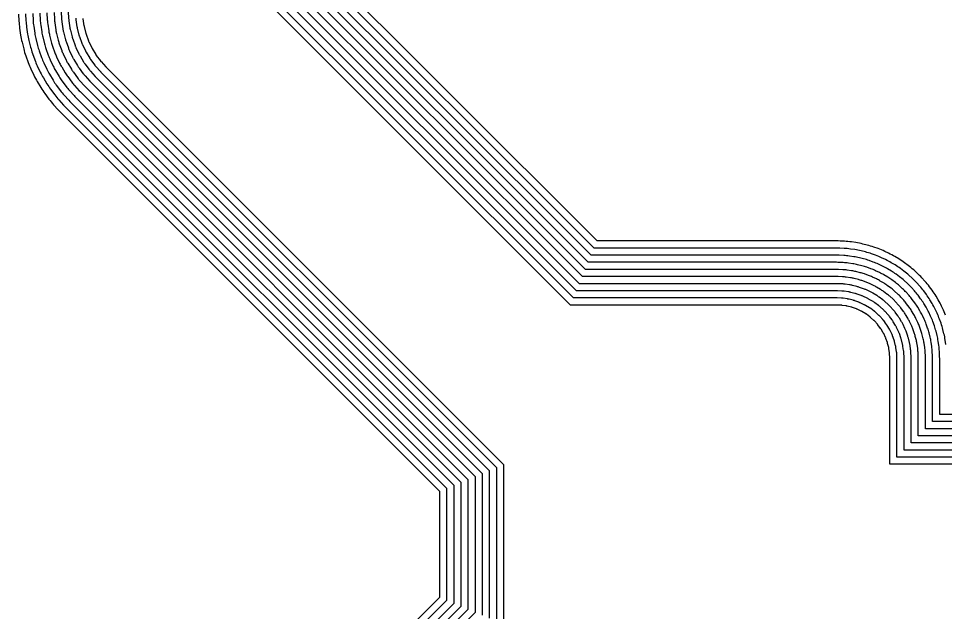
# Model space of a CAD drawing. Header units: metres. Extents: x 1.4 to 44.2, y 0.1 to 33.9.
# Drawn here: x 12.22 to 17.42, y 3.64 to 6.98 of the extents above; entities that cross this region are included whole.
import ezdxf

# ---------------------------------------------------------------- set-up
doc = ezdxf.new("R2010")
doc.units = ezdxf.units.M

msp = doc.modelspace()

# ---------------------------------------------------------------- linework, layer by layer
for points in [[(17.4248, 5.1488), (17.4212, 5.1731), (17.4198, 5.182), (17.4181, 5.191), (17.4162, 5.1999), (17.4141, 5.2087), (17.4082, 5.2325), (17.4058, 5.2413), (17.4033, 5.25), (17.4006, 5.2586), (17.3976, 5.2672), (17.3894, 5.2903), (17.3862, 5.2988), (17.3828, 5.3073), (17.3792, 5.3156), (17.3755, 5.3239), (17.365, 5.3461), (17.361, 5.3542), (17.3568, 5.3623), (17.3524, 5.3702), (17.3479, 5.3781), (17.3352, 5.3991), (17.3305, 5.4069), (17.3255, 5.4145), (17.3204, 5.422), (17.3151, 5.4293), (17.3005, 5.449), (17.295, 5.4562), (17.2893, 5.4633), (17.2834, 5.4703), (17.2774, 5.4771), (17.2609, 5.4953), (17.2548, 5.5019), (17.2484, 5.5084), (17.2419, 5.5148), (17.2353, 5.5209), (17.2171, 5.5374), (17.2103, 5.5434), (17.2033, 5.5493), (17.1962, 5.555), (17.189, 5.5605), (17.1693, 5.5751), (17.162, 5.5804), (17.1545, 5.5855), (17.1469, 5.5905), (17.1391, 5.5952), (17.1181, 5.6079), (17.1102, 5.6124), (17.1023, 5.6168), (17.0942, 5.621), (17.0861, 5.625), (17.0639, 5.6355), (17.0556, 5.6392), (17.0473, 5.6428), (17.0388, 5.6462), (17.0303, 5.6494), (17.0072, 5.6576), (16.9986, 5.6606), (16.99, 5.6633), (16.9813, 5.6658), (16.9725, 5.6682), (16.9487, 5.6741), (16.9399, 5.6762), (16.931, 5.6781), (16.922, 5.6798), (16.9131, 5.6812), (16.8888, 5.6848), (16.8798, 5.686), (16.8708, 5.687), (16.8617, 5.6878), (16.8527, 5.6884), (16.8282, 5.6896), (16.8191, 5.6899), (16.81, 5.69), (15.4492, 5.69), (13.7952, 7.344)], [(17.4235, 5.3132), (17.4198, 5.3226), (17.4158, 5.3318), (17.4116, 5.341), (17.4011, 5.3632), (17.3967, 5.3722), (17.3921, 5.3811), (17.3872, 5.3899), (17.3822, 5.3986), (17.3695, 5.4197), (17.3643, 5.4283), (17.3588, 5.4367), (17.3531, 5.445), (17.3472, 5.4531), (17.3326, 5.4728), (17.3265, 5.4809), (17.3202, 5.4887), (17.3137, 5.4964), (17.3071, 5.5039), (17.2906, 5.5221), (17.2837, 5.5295), (17.2767, 5.5367), (17.2695, 5.5437), (17.2621, 5.5506), (17.2439, 5.5671), (17.2364, 5.5737), (17.2287, 5.5802), (17.2209, 5.5865), (17.2128, 5.5926), (17.1931, 5.6072), (17.185, 5.6131), (17.1767, 5.6188), (17.1683, 5.6243), (17.1597, 5.6295), (17.1386, 5.6422), (17.1299, 5.6472), (17.1211, 5.6521), (17.1122, 5.6567), (17.1032, 5.6611), (17.081, 5.6716), (17.0718, 5.6758), (17.0626, 5.6798), (17.0532, 5.6835), (17.0438, 5.687), (17.0207, 5.6953), (17.0112, 5.6986), (17.0016, 5.7016), (16.9919, 5.7044), (16.9822, 5.707), (16.9584, 5.7129), (16.9486, 5.7152), (16.9388, 5.7173), (16.9289, 5.7192), (16.9189, 5.7208), (16.8947, 5.7244), (16.8847, 5.7257), (16.8747, 5.7268), (16.8647, 5.7277), (16.8546, 5.7283), (16.8301, 5.7295), (16.8201, 5.7299), (16.81, 5.73), (15.4658, 5.73), (13.8352, 7.3606)], [(19.905, 4.6752), (17.31, 4.6752), (17.31, 5.07), (17.3099, 5.0761), (17.3097, 5.0823), (17.3085, 5.1068), (17.3081, 5.1129), (17.3076, 5.119), (17.3069, 5.1251), (17.3061, 5.1312), (17.3025, 5.1555), (17.3015, 5.1615), (17.3004, 5.1676), (17.2991, 5.1736), (17.2977, 5.1795), (17.2918, 5.2033), (17.2902, 5.2093), (17.2885, 5.2152), (17.2866, 5.221), (17.2846, 5.2268), (17.2764, 5.2499), (17.2742, 5.2557), (17.272, 5.2614), (17.2695, 5.267), (17.267, 5.2726), (17.2565, 5.2948), (17.2538, 5.3003), (17.251, 5.3057), (17.248, 5.3111), (17.2449, 5.3164), (17.2323, 5.3374), (17.2291, 5.3427), (17.2257, 5.3478), (17.2223, 5.3529), (17.2187, 5.3578), (17.2041, 5.3775), (17.2004, 5.3824), (17.1965, 5.3872), (17.1926, 5.3919), (17.1885, 5.3965), (17.172, 5.4147), (17.1679, 5.4192), (17.1636, 5.4236), (17.1592, 5.4279), (17.1547, 5.432), (17.1365, 5.4485), (17.1319, 5.4526), (17.1272, 5.4565), (17.1224, 5.4604), (17.1175, 5.4641), (17.0978, 5.4787), (17.0929, 5.4823), (17.0878, 5.4857), (17.0827, 5.4891), (17.0774, 5.4923), (17.0564, 5.5049), (17.0511, 5.508), (17.0457, 5.511), (17.0403, 5.5138), (17.0348, 5.5165), (17.0126, 5.527), (17.007, 5.5295), (17.0014, 5.532), (16.9957, 5.5342), (16.9899, 5.5364), (16.9668, 5.5446), (16.961, 5.5466), (16.9552, 5.5485), (16.9493, 5.5502), (16.9433, 5.5518), (16.9195, 5.5577), (16.9136, 5.5591), (16.9076, 5.5604), (16.9015, 5.5615), (16.8955, 5.5625), (16.8712, 5.5661), (16.8651, 5.5669), (16.859, 5.5676), (16.8529, 5.5681), (16.8468, 5.5685), (16.8223, 5.5697), (16.8161, 5.5699), (16.81, 5.57), (15.3995, 5.57), (13.6752, 7.2943)], [(19.905, 4.7152), (17.35, 4.7152), (17.35, 5.07), (17.3499, 5.0771), (17.3497, 5.0842), (17.3485, 5.1087), (17.348, 5.1159), (17.3474, 5.1229), (17.3466, 5.13), (17.3457, 5.1371), (17.3421, 5.1613), (17.3409, 5.1684), (17.3396, 5.1754), (17.3382, 5.1823), (17.3365, 5.1892), (17.3306, 5.213), (17.3287, 5.2199), (17.3268, 5.2268), (17.3246, 5.2336), (17.3223, 5.2403), (17.314, 5.2634), (17.3116, 5.2701), (17.3089, 5.2767), (17.3061, 5.2832), (17.3031, 5.2897), (17.2926, 5.3119), (17.2895, 5.3182), (17.2862, 5.3246), (17.2828, 5.3308), (17.2792, 5.337), (17.2666, 5.358), (17.2629, 5.3641), (17.259, 5.37), (17.255, 5.3759), (17.2508, 5.3817), (17.2362, 5.4014), (17.2319, 5.407), (17.2274, 5.4126), (17.2229, 5.418), (17.2181, 5.4234), (17.2017, 5.4415), (17.1968, 5.4468), (17.1918, 5.4518), (17.1868, 5.4568), (17.1815, 5.4617), (17.1634, 5.4781), (17.158, 5.4829), (17.1526, 5.4874), (17.147, 5.4919), (17.1414, 5.4962), (17.1217, 5.5108), (17.1159, 5.515), (17.11, 5.519), (17.1041, 5.5229), (17.098, 5.5266), (17.077, 5.5392), (17.0708, 5.5428), (17.0646, 5.5462), (17.0582, 5.5495), (17.0519, 5.5526), (17.0297, 5.5631), (17.0232, 5.5661), (17.0167, 5.5689), (17.0101, 5.5716), (17.0034, 5.574), (16.9803, 5.5823), (16.9736, 5.5846), (16.9668, 5.5868), (16.9599, 5.5887), (16.953, 5.5906), (16.9292, 5.5965), (16.9223, 5.5982), (16.9154, 5.5996), (16.9084, 5.6009), (16.9013, 5.6021), (16.8771, 5.6057), (16.87, 5.6066), (16.8629, 5.6074), (16.8559, 5.608), (16.8487, 5.6085), (16.8242, 5.6097), (16.8171, 5.6099), (16.81, 5.61), (15.4161, 5.61), (13.7152, 7.3109)], [(19.905, 4.7552), (17.39, 4.7552), (17.39, 5.07), (17.3899, 5.0781), (17.3896, 5.0862), (17.3884, 5.1107), (17.3879, 5.1188), (17.3872, 5.1269), (17.3863, 5.1349), (17.3852, 5.1429), (17.3816, 5.1672), (17.3804, 5.1752), (17.3789, 5.1832), (17.3772, 5.1911), (17.3753, 5.199), (17.3694, 5.2228), (17.3673, 5.2306), (17.365, 5.2384), (17.3626, 5.2461), (17.36, 5.2538), (17.3517, 5.2769), (17.3489, 5.2844), (17.3459, 5.292), (17.3427, 5.2994), (17.3393, 5.3068), (17.3288, 5.329), (17.3253, 5.3362), (17.3215, 5.3434), (17.3176, 5.3505), (17.3135, 5.3575), (17.3009, 5.3786), (17.2967, 5.3855), (17.2923, 5.3922), (17.2877, 5.3989), (17.2829, 5.4055), (17.2683, 5.4252), (17.2634, 5.4316), (17.2584, 5.438), (17.2531, 5.4442), (17.2478, 5.4502), (17.2313, 5.4684), (17.2258, 5.4743), (17.2201, 5.4801), (17.2143, 5.4858), (17.2084, 5.4913), (17.1902, 5.5078), (17.1842, 5.5131), (17.178, 5.5184), (17.1716, 5.5234), (17.1652, 5.5283), (17.1455, 5.5429), (17.1389, 5.5477), (17.1322, 5.5523), (17.1255, 5.5567), (17.1186, 5.5609), (17.0975, 5.5735), (17.0905, 5.5776), (17.0834, 5.5815), (17.0762, 5.5853), (17.069, 5.5888), (17.0468, 5.5993), (17.0394, 5.6027), (17.032, 5.6059), (17.0244, 5.6089), (17.0169, 5.6117), (16.9938, 5.62), (16.9861, 5.6226), (16.9784, 5.625), (16.9706, 5.6273), (16.9628, 5.6294), (16.939, 5.6353), (16.9311, 5.6372), (16.9232, 5.6389), (16.9152, 5.6404), (16.9072, 5.6416), (16.8829, 5.6452), (16.8749, 5.6463), (16.8669, 5.6472), (16.8588, 5.6479), (16.8507, 5.6484), (16.8262, 5.6496), (16.8181, 5.6499), (16.81, 5.65), (15.4327, 5.65), (13.7552, 7.3275)], [(19.905, 4.5552), (17.19, 4.5552), (17.19, 5.07), (17.19, 5.0732), (17.1899, 5.0764), (17.1887, 5.1009), (17.1885, 5.1041), (17.1882, 5.1073), (17.1878, 5.1104), (17.1874, 5.1136), (17.1838, 5.1379), (17.1833, 5.141), (17.1827, 5.1441), (17.182, 5.1473), (17.1813, 5.1504), (17.1754, 5.1742), (17.1745, 5.1773), (17.1736, 5.1803), (17.1727, 5.1834), (17.1716, 5.1864), (17.1634, 5.2095), (17.1623, 5.2125), (17.1611, 5.2154), (17.1598, 5.2184), (17.1585, 5.2213), (17.148, 5.2434), (17.1466, 5.2463), (17.1451, 5.2491), (17.1436, 5.2519), (17.142, 5.2547), (17.1294, 5.2757), (17.1277, 5.2785), (17.126, 5.2811), (17.1242, 5.2838), (17.1223, 5.2863), (17.1077, 5.3061), (17.1057, 5.3086), (17.1038, 5.3111), (17.1017, 5.3135), (17.0996, 5.3159), (17.0831, 5.3341), (17.0809, 5.3364), (17.0787, 5.3387), (17.0764, 5.3409), (17.0741, 5.3431), (17.0559, 5.3596), (17.0535, 5.3617), (17.0511, 5.3638), (17.0486, 5.3657), (17.0461, 5.3677), (17.0263, 5.3823), (17.0238, 5.3842), (17.0211, 5.386), (17.0185, 5.3877), (17.0157, 5.3894), (16.9947, 5.402), (16.9919, 5.4036), (16.9891, 5.4051), (16.9863, 5.4066), (16.9834, 5.408), (16.9613, 5.4185), (16.9584, 5.4198), (16.9554, 5.4211), (16.9525, 5.4223), (16.9495, 5.4234), (16.9264, 5.4316), (16.9234, 5.4327), (16.9203, 5.4336), (16.9173, 5.4345), (16.9142, 5.4354), (16.8904, 5.4413), (16.8873, 5.442), (16.8841, 5.4427), (16.881, 5.4433), (16.8779, 5.4438), (16.8536, 5.4474), (16.8504, 5.4478), (16.8473, 5.4482), (16.8441, 5.4485), (16.8409, 5.4487), (16.8164, 5.4499), (16.8132, 5.45), (16.81, 5.45), (15.3498, 5.45), (13.5552, 7.2446)], [(19.905, 4.5952), (17.23, 4.5952), (17.23, 5.07), (17.23, 5.0742), (17.2298, 5.0784), (17.2286, 5.1029), (17.2283, 5.107), (17.228, 5.1112), (17.2275, 5.1153), (17.227, 5.1195), (17.2234, 5.1437), (17.2227, 5.1478), (17.2219, 5.152), (17.2211, 5.156), (17.2201, 5.1601), (17.2142, 5.1839), (17.2131, 5.1879), (17.2119, 5.1919), (17.2107, 5.1959), (17.2093, 5.1999), (17.201, 5.223), (17.1996, 5.2269), (17.198, 5.2307), (17.1964, 5.2346), (17.1947, 5.2384), (17.1842, 5.2605), (17.1823, 5.2643), (17.1804, 5.268), (17.1784, 5.2717), (17.1763, 5.2753), (17.1637, 5.2963), (17.1615, 5.2999), (17.1592, 5.3034), (17.1569, 5.3068), (17.1544, 5.3102), (17.1398, 5.3299), (17.1373, 5.3332), (17.1347, 5.3365), (17.132, 5.3397), (17.1292, 5.3428), (17.1128, 5.361), (17.1099, 5.364), (17.107, 5.367), (17.104, 5.3699), (17.101, 5.3728), (17.0828, 5.3892), (17.0797, 5.392), (17.0765, 5.3947), (17.0732, 5.3973), (17.0699, 5.3998), (17.0502, 5.4144), (17.0468, 5.4169), (17.0434, 5.4192), (17.0399, 5.4215), (17.0363, 5.4237), (17.0153, 5.4363), (17.0117, 5.4384), (17.008, 5.4404), (17.0043, 5.4423), (17.0005, 5.4442), (16.9784, 5.4547), (16.9746, 5.4564), (16.9707, 5.458), (16.9669, 5.4596), (16.963, 5.461), (16.9399, 5.4693), (16.9359, 5.4707), (16.9319, 5.4719), (16.9279, 5.4731), (16.9239, 5.4742), (16.9001, 5.4801), (16.896, 5.4811), (16.892, 5.4819), (16.8878, 5.4827), (16.8837, 5.4834), (16.8595, 5.487), (16.8553, 5.4875), (16.8512, 5.488), (16.847, 5.4883), (16.8429, 5.4886), (16.8184, 5.4898), (16.8142, 5.49), (16.81, 5.49), (15.3664, 5.49), (13.5952, 7.2612)], [(19.905, 4.6352), (17.27, 4.6352), (17.27, 5.07), (17.2699, 5.0752), (17.2698, 5.0803), (17.2686, 5.1048), (17.2682, 5.11), (17.2678, 5.1151), (17.2672, 5.1202), (17.2665, 5.1253), (17.2629, 5.1496), (17.2621, 5.1547), (17.2612, 5.1598), (17.2601, 5.1648), (17.2589, 5.1698), (17.253, 5.1936), (17.2516, 5.1986), (17.2502, 5.2035), (17.2486, 5.2085), (17.247, 5.2133), (17.2387, 5.2364), (17.2369, 5.2413), (17.235, 5.246), (17.233, 5.2508), (17.2308, 5.2555), (17.2203, 5.2776), (17.2181, 5.2823), (17.2157, 5.2869), (17.2132, 5.2914), (17.2106, 5.2958), (17.198, 5.3169), (17.1953, 5.3213), (17.1925, 5.3256), (17.1896, 5.3298), (17.1866, 5.334), (17.1719, 5.3537), (17.1688, 5.3578), (17.1656, 5.3618), (17.1623, 5.3658), (17.1589, 5.3696), (17.1424, 5.3878), (17.1389, 5.3916), (17.1353, 5.3953), (17.1316, 5.3989), (17.1278, 5.4024), (17.1096, 5.4189), (17.1058, 5.4223), (17.1018, 5.4256), (17.0978, 5.4288), (17.0937, 5.4319), (17.074, 5.4466), (17.0698, 5.4496), (17.0656, 5.4525), (17.0613, 5.4553), (17.0569, 5.458), (17.0358, 5.4706), (17.0314, 5.4732), (17.0269, 5.4757), (17.0223, 5.4781), (17.0176, 5.4803), (16.9955, 5.4908), (16.9908, 5.493), (16.986, 5.495), (16.9813, 5.4969), (16.9764, 5.4987), (16.9533, 5.507), (16.9485, 5.5086), (16.9435, 5.5102), (16.9386, 5.5116), (16.9336, 5.513), (16.9098, 5.5189), (16.9048, 5.5201), (16.8998, 5.5212), (16.8947, 5.5221), (16.8896, 5.5229), (16.8653, 5.5265), (16.8602, 5.5272), (16.8551, 5.5278), (16.85, 5.5282), (16.8448, 5.5286), (16.8203, 5.5298), (16.8152, 5.5299), (16.81, 5.53), (15.383, 5.53), (13.6352, 7.2778)], [(19.905, 4.4752), (17.11, 4.4752), (17.11, 5.07), (17.11, 5.0712), (17.11, 5.0725), (17.1087, 5.097), (17.1087, 5.0982), (17.1086, 5.0994), (17.1084, 5.1006), (17.1083, 5.1019), (17.1047, 5.1261), (17.1045, 5.1273), (17.1042, 5.1285), (17.104, 5.1297), (17.1037, 5.1309), (17.0977, 5.1547), (17.0974, 5.1559), (17.0971, 5.1571), (17.0967, 5.1583), (17.0963, 5.1594), (17.0881, 5.1825), (17.0876, 5.1837), (17.0872, 5.1848), (17.0867, 5.1859), (17.0862, 5.1871), (17.0757, 5.2092), (17.0752, 5.2103), (17.0746, 5.2114), (17.074, 5.2125), (17.0734, 5.2136), (17.0608, 5.2346), (17.0601, 5.2357), (17.0595, 5.2367), (17.0588, 5.2377), (17.058, 5.2387), (17.0434, 5.2584), (17.0427, 5.2594), (17.0419, 5.2603), (17.0411, 5.2613), (17.0403, 5.2622), (17.0238, 5.2804), (17.023, 5.2813), (17.0221, 5.2821), (17.0213, 5.283), (17.0204, 5.2838), (17.0022, 5.3003), (17.0013, 5.3011), (17.0003, 5.3019), (16.9994, 5.3027), (16.9984, 5.3034), (16.9787, 5.318), (16.9777, 5.3188), (16.9767, 5.3195), (16.9757, 5.3201), (16.9746, 5.3208), (16.9536, 5.3334), (16.9525, 5.334), (16.9514, 5.3346), (16.9503, 5.3352), (16.9492, 5.3357), (16.9271, 5.3462), (16.9259, 5.3467), (16.9248, 5.3472), (16.9237, 5.3476), (16.9225, 5.3481), (16.8994, 5.3563), (16.8983, 5.3567), (16.8971, 5.3571), (16.8959, 5.3574), (16.8947, 5.3577), (16.8709, 5.3637), (16.8697, 5.364), (16.8685, 5.3642), (16.8673, 5.3645), (16.8661, 5.3647), (16.8419, 5.3683), (16.8406, 5.3684), (16.8394, 5.3686), (16.8382, 5.3687), (16.837, 5.3687), (16.8125, 5.37), (16.8112, 5.37), (16.81, 5.37), (15.3167, 5.37), (13.4752, 7.2115)], [(19.905, 4.5152), (17.15, 4.5152), (17.15, 5.07), (17.15, 5.0722), (17.1499, 5.0744), (17.1487, 5.0989), (17.1486, 5.1011), (17.1484, 5.1033), (17.1481, 5.1055), (17.1478, 5.1077), (17.1442, 5.132), (17.1439, 5.1342), (17.1435, 5.1363), (17.143, 5.1385), (17.1425, 5.1407), (17.1366, 5.1645), (17.136, 5.1666), (17.1354, 5.1687), (17.1347, 5.1708), (17.134, 5.1729), (17.1257, 5.196), (17.125, 5.1981), (17.1241, 5.2001), (17.1233, 5.2022), (17.1223, 5.2042), (17.1119, 5.2263), (17.1109, 5.2283), (17.1099, 5.2303), (17.1088, 5.2322), (17.1077, 5.2341), (17.0951, 5.2552), (17.0939, 5.2571), (17.0927, 5.2589), (17.0915, 5.2607), (17.0902, 5.2625), (17.0756, 5.2822), (17.0742, 5.284), (17.0728, 5.2857), (17.0714, 5.2874), (17.07, 5.2891), (17.0535, 5.3072), (17.052, 5.3088), (17.0504, 5.3104), (17.0488, 5.312), (17.0472, 5.3135), (17.0291, 5.33), (17.0274, 5.3314), (17.0257, 5.3328), (17.024, 5.3342), (17.0222, 5.3356), (17.0025, 5.3502), (17.0007, 5.3515), (16.9989, 5.3527), (16.9971, 5.3539), (16.9952, 5.3551), (16.9741, 5.3677), (16.9722, 5.3688), (16.9703, 5.3699), (16.9683, 5.3709), (16.9663, 5.3719), (16.9442, 5.3823), (16.9422, 5.3833), (16.9401, 5.3841), (16.9381, 5.385), (16.936, 5.3857), (16.9129, 5.394), (16.9108, 5.3947), (16.9087, 5.3954), (16.9066, 5.396), (16.9045, 5.3966), (16.8807, 5.4025), (16.8785, 5.403), (16.8763, 5.4035), (16.8742, 5.4039), (16.872, 5.4042), (16.8477, 5.4078), (16.8455, 5.4081), (16.8433, 5.4084), (16.8411, 5.4086), (16.8389, 5.4087), (16.8144, 5.4099), (16.8122, 5.41), (16.81, 5.41), (15.3333, 5.41), (13.5152, 7.2281)], [(12.2153, 7.0049), (12.2172, 6.9657), (12.2179, 6.9556), (12.2187, 6.9456), (12.2198, 6.9356), (12.2212, 6.9256), (12.2269, 6.8868), (12.2285, 6.8768), (12.2304, 6.867), (12.2325, 6.8571), (12.2348, 6.8473), (12.2443, 6.8092), (12.2469, 6.7995), (12.2497, 6.7898), (12.2527, 6.7802), (12.256, 6.7707), (12.2692, 6.7337), (12.2727, 6.7243), (12.2765, 6.715), (12.2804, 6.7057), (12.2846, 6.6966), (12.3014, 6.6611), (12.3058, 6.652), (12.3105, 6.6431), (12.3153, 6.6343), (12.3204, 6.6256), (12.3406, 6.5919), (12.3459, 6.5833), (12.3514, 6.5749), (12.357, 6.5666), (12.3629, 6.5584), (12.3863, 6.5269), (12.3924, 6.5189), (12.3987, 6.511), (12.4052, 6.5033), (12.4119, 6.4958), (12.4382, 6.4667), (12.4451, 6.4593), (12.4521, 6.4521), (14.58, 4.3242), (14.58, 3.7258), (13.4521, 2.5979)], [(12.2553, 7.0069), (12.2572, 6.9676), (12.2577, 6.9586), (12.2585, 6.9495), (12.2595, 6.9405), (12.2607, 6.9315), (12.2665, 6.8926), (12.2679, 6.8837), (12.2696, 6.8748), (12.2715, 6.8659), (12.2736, 6.857), (12.2831, 6.8189), (12.2854, 6.8102), (12.288, 6.8014), (12.2907, 6.7928), (12.2937, 6.7842), (12.3069, 6.7472), (12.3101, 6.7387), (12.3134, 6.7303), (12.317, 6.7219), (12.3208, 6.7137), (12.3376, 6.6782), (12.3416, 6.67), (12.3458, 6.6619), (12.3501, 6.654), (12.3547, 6.6461), (12.3749, 6.6125), (12.3797, 6.6047), (12.3846, 6.5971), (12.3898, 6.5896), (12.3951, 6.5823), (12.4185, 6.5507), (12.424, 6.5435), (12.4296, 6.5364), (12.4355, 6.5295), (12.4415, 6.5227), (12.4679, 6.4936), (12.4741, 6.4869), (12.4804, 6.4804), (14.62, 4.3408), (14.62, 3.7092), (13.4804, 2.5696)], [(12.2952, 7.0088), (12.2971, 6.9696), (12.2976, 6.9615), (12.2983, 6.9534), (12.2992, 6.9454), (12.3003, 6.9374), (12.3061, 6.8985), (12.3074, 6.8905), (12.3088, 6.8826), (12.3105, 6.8746), (12.3124, 6.8668), (12.3219, 6.8287), (12.324, 6.8208), (12.3263, 6.813), (12.3287, 6.8053), (12.3313, 6.7977), (12.3446, 6.7607), (12.3474, 6.7531), (12.3504, 6.7456), (12.3536, 6.7381), (12.357, 6.7308), (12.3738, 6.6953), (12.3773, 6.688), (12.381, 6.6808), (12.3849, 6.6737), (12.389, 6.6667), (12.4092, 6.633), (12.4135, 6.6261), (12.4179, 6.6193), (12.4225, 6.6127), (12.4272, 6.6061), (12.4506, 6.5745), (12.4555, 6.5681), (12.4606, 6.5618), (12.4658, 6.5556), (12.4711, 6.5495), (12.4975, 6.5204), (12.503, 6.5145), (12.5087, 6.5087), (14.66, 4.3574), (14.66, 3.6927), (13.5087, 2.5413)], [(12.3352, 7.0108), (12.3371, 6.9716), (12.3375, 6.9645), (12.3381, 6.9574), (12.3389, 6.9503), (12.3399, 6.9432), (12.3456, 6.9044), (12.3468, 6.8974), (12.3481, 6.8904), (12.3495, 6.8834), (12.3512, 6.8765), (12.3607, 6.8384), (12.3625, 6.8315), (12.3645, 6.8247), (12.3667, 6.8179), (12.369, 6.8111), (12.3822, 6.7742), (12.3847, 6.7675), (12.3874, 6.7609), (12.3902, 6.7543), (12.3931, 6.7479), (12.4099, 6.7124), (12.413, 6.706), (12.4163, 6.6997), (12.4197, 6.6934), (12.4233, 6.6873), (12.4435, 6.6536), (12.4473, 6.6475), (12.4511, 6.6416), (12.4552, 6.6357), (12.4593, 6.6299), (12.4827, 6.5984), (12.487, 6.5927), (12.4915, 6.5872), (12.4961, 6.5817), (12.5008, 6.5764), (12.5272, 6.5473), (12.532, 6.5421), (12.537, 6.537), (14.7, 4.3739), (14.7, 3.6761), (13.537, 2.5131)], [(12.3751, 7.0127), (12.377, 6.9735), (12.3774, 6.9674), (12.3779, 6.9613), (12.3786, 6.9552), (12.3794, 6.9491), (12.3852, 6.9103), (12.3862, 6.9042), (12.3873, 6.8982), (12.3886, 6.8922), (12.39, 6.8862), (12.3995, 6.8481), (12.4011, 6.8422), (12.4028, 6.8363), (12.4047, 6.8304), (12.4067, 6.8246), (12.4199, 6.7876), (12.422, 6.7819), (12.4243, 6.7762), (12.4267, 6.7706), (12.4293, 6.765), (12.4461, 6.7295), (12.4488, 6.724), (12.4516, 6.7185), (12.4545, 6.7131), (12.4576, 6.7078), (12.4778, 6.6741), (12.481, 6.6689), (12.4844, 6.6638), (12.4879, 6.6587), (12.4915, 6.6537), (12.5149, 6.6222), (12.5186, 6.6173), (12.5224, 6.6125), (12.5264, 6.6078), (12.5304, 6.6032), (12.5568, 6.5741), (12.561, 6.5696), (12.5653, 6.5653), (14.74, 4.3905), (14.74, 3.6595), (13.5653, 2.4848)], [(12.4151, 7.0147), (12.417, 6.9755), (12.4173, 6.9703), (12.4178, 6.9652), (12.4183, 6.9601), (12.419, 6.955), (12.4248, 6.9161), (12.4256, 6.911), (12.4265, 6.906), (12.4276, 6.9009), (12.4288, 6.8959), (12.4383, 6.8578), (12.4397, 6.8528), (12.4411, 6.8479), (12.4426, 6.843), (12.4443, 6.8381), (12.4576, 6.8011), (12.4593, 6.7963), (12.4613, 6.7915), (12.4633, 6.7868), (12.4654, 6.7821), (12.4822, 6.7466), (12.4845, 6.7419), (12.4869, 6.7374), (12.4893, 6.7329), (12.4919, 6.7284), (12.5121, 6.6947), (12.5148, 6.6903), (12.5176, 6.686), (12.5206, 6.6818), (12.5236, 6.6776), (12.547, 6.646), (12.5501, 6.6419), (12.5533, 6.6379), (12.5566, 6.634), (12.5601, 6.6301), (12.5864, 6.601), (12.5899, 6.5972), (12.5935, 6.5935), (14.78, 4.4071), (14.78, 3.643), (13.5935, 2.4565)], [(12.455, 7.0167), (12.4569, 6.9774), (12.4572, 6.9733), (12.4576, 6.9691), (12.458, 6.965), (12.4586, 6.9608), (12.4643, 6.922), (12.465, 6.9179), (12.4658, 6.9138), (12.4666, 6.9097), (12.4676, 6.9056), (12.4771, 6.8675), (12.4782, 6.8635), (12.4794, 6.8595), (12.4806, 6.8555), (12.482, 6.8516), (12.4952, 6.8146), (12.4967, 6.8107), (12.4982, 6.8068), (12.4999, 6.803), (12.5016, 6.7992), (12.5184, 6.7637), (12.5202, 6.7599), (12.5221, 6.7562), (12.5242, 6.7526), (12.5263, 6.749), (12.5464, 6.7153), (12.5486, 6.7117), (12.5509, 6.7082), (12.5533, 6.7048), (12.5557, 6.7014), (12.5791, 6.6699), (12.5816, 6.6665), (12.5842, 6.6633), (12.5869, 6.6601), (12.5897, 6.657), (12.6161, 6.6279), (12.6189, 6.6248), (12.6218, 6.6218), (14.82, 4.4236), (14.82, 3.6264)], [(12.495, 7.0186), (12.4969, 6.9794), (12.4971, 6.9762), (12.4974, 6.973), (12.4977, 6.9699), (12.4981, 6.9667), (12.5039, 6.9279), (12.5044, 6.9247), (12.505, 6.9216), (12.5057, 6.9185), (12.5064, 6.9153), (12.5159, 6.8773), (12.5168, 6.8742), (12.5176, 6.8711), (12.5186, 6.8681), (12.5196, 6.865), (12.5329, 6.8281), (12.534, 6.8251), (12.5352, 6.8221), (12.5364, 6.8192), (12.5378, 6.8163), (12.5545, 6.7808), (12.5559, 6.7779), (12.5574, 6.7751), (12.559, 6.7723), (12.5606, 6.7695), (12.5808, 6.7358), (12.5824, 6.7331), (12.5842, 6.7304), (12.586, 6.7278), (12.5878, 6.7252), (12.6112, 6.6937), (12.6132, 6.6911), (12.6152, 6.6887), (12.6172, 6.6862), (12.6193, 6.6838), (12.6457, 6.6547), (12.6479, 6.6524), (12.6501, 6.6501), (14.86, 4.4402), (14.86, 3.6098)], [(12.5368, 6.9814), (12.537, 6.9792), (12.5372, 6.977), (12.5374, 6.9748), (12.5377, 6.9726), (12.5435, 6.9337), (12.5438, 6.9316), (12.5442, 6.9294), (12.5447, 6.9272), (12.5452, 6.9251), (12.5547, 6.887), (12.5553, 6.8848), (12.5559, 6.8827), (12.5566, 6.8806), (12.5573, 6.8785), (12.5705, 6.8415), (12.5713, 6.8395), (12.5721, 6.8374), (12.573, 6.8354), (12.5739, 6.8334), (12.5907, 6.7979), (12.5917, 6.7959), (12.5927, 6.7939), (12.5938, 6.792), (12.5949, 6.7901), (12.6151, 6.7564), (12.6162, 6.7545), (12.6174, 6.7527), (12.6187, 6.7509), (12.62, 6.7491), (12.6434, 6.7175), (12.6447, 6.7158), (12.6461, 6.714), (12.6475, 6.7123), (12.649, 6.7107), (12.6753, 6.6816), (12.6768, 6.68), (12.6784, 6.6784), (14.9, 4.4568), (14.9, 3.5933)], [(12.577, 6.9809), (12.5771, 6.9797), (12.5773, 6.9784), (12.583, 6.9396), (12.5832, 6.9384), (12.5835, 6.9372), (12.5837, 6.936), (12.584, 6.9348), (12.5935, 6.8967), (12.5939, 6.8955), (12.5942, 6.8943), (12.5946, 6.8932), (12.595, 6.892), (12.6082, 6.855), (12.6086, 6.8539), (12.6091, 6.8527), (12.6096, 6.8516), (12.6101, 6.8505), (12.6269, 6.815), (12.6274, 6.8139), (12.628, 6.8128), (12.6286, 6.8117), (12.6292, 6.8107), (12.6494, 6.777), (12.65, 6.7759), (12.6507, 6.7749), (12.6514, 6.7739), (12.6521, 6.7729), (12.6755, 6.7413), (12.6762, 6.7404), (12.677, 6.7394), (12.6778, 6.7385), (12.6786, 6.7376), (12.705, 6.7085), (12.7058, 6.7076), (12.7067, 6.7067), (14.94, 4.4733), (14.94, 3.5767)]]:
    msp.add_lwpolyline(points)

doc.saveas('drawing.dxf')
